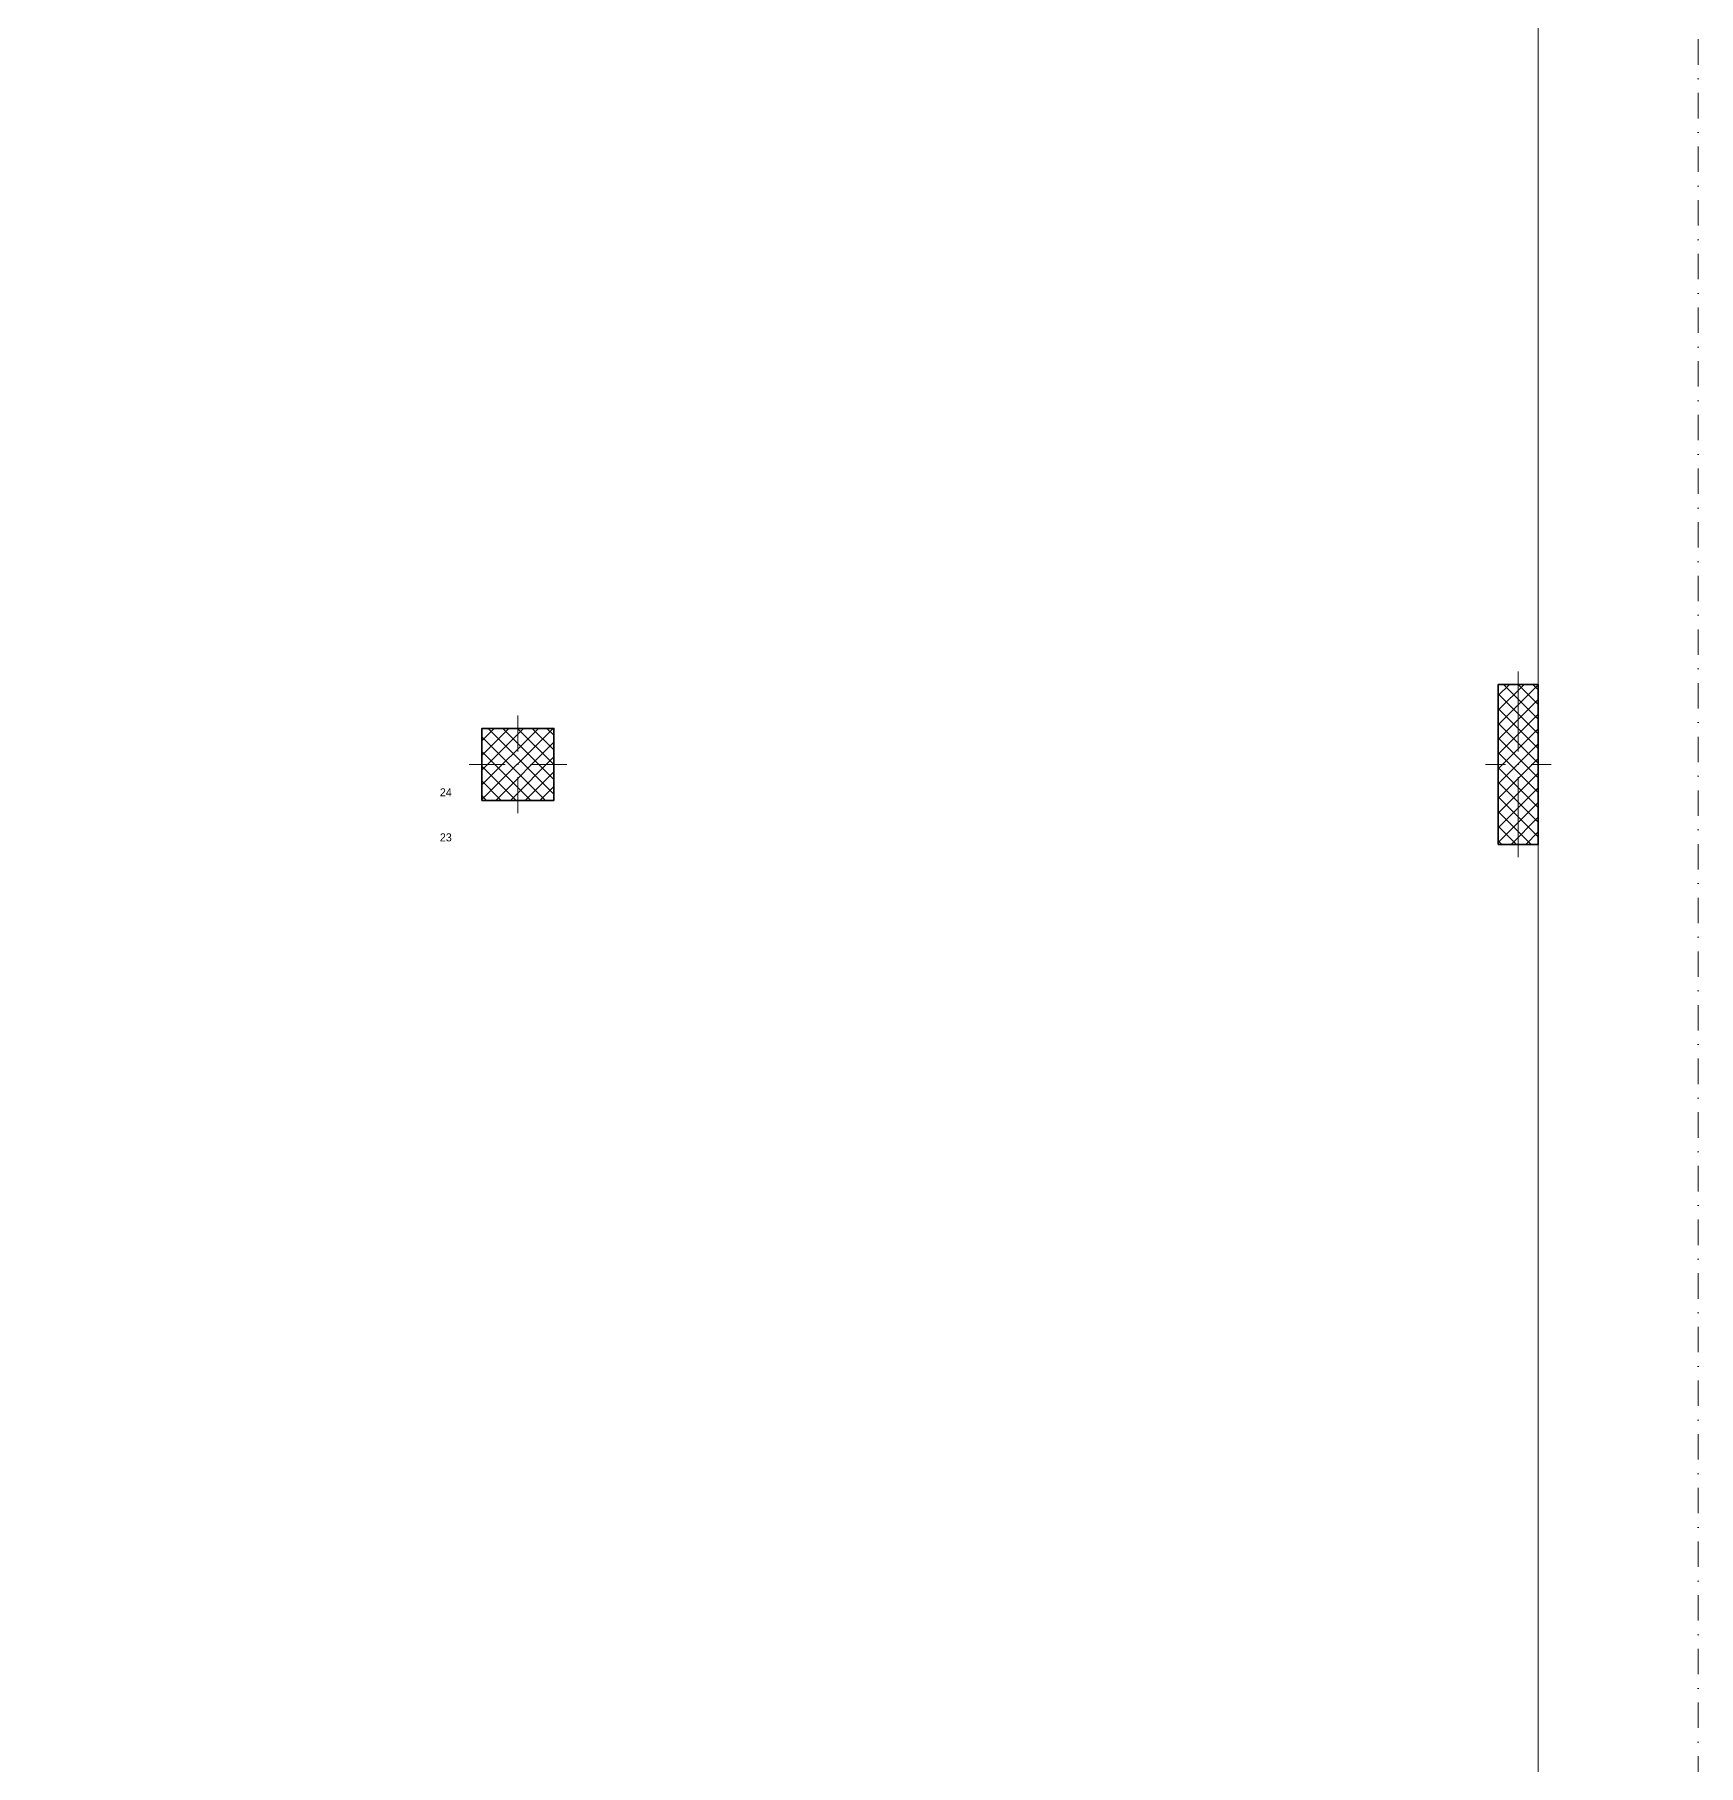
# Model space of a CAD drawing. Header units: millimetres. Extents: x -1861990 to -1833912, y -2748569 to -2679967.
# Drawn here: x -1848440 to -1838046, y -2702718 to -2691903 of the extents above; entities that cross this region are included whole.
import ezdxf

# ---------------------------------------------------------------- set-up
doc = ezdxf.new("R2010")
doc.units = ezdxf.units.MM
doc.header["$MEASUREMENT"] = 0
doc.linetypes.add('Dot & Dashed', pattern=[335.138881, 158.75, -88.194444, 0, -88.194437])
doc.layers.add('0_Pen_No__4', color=7, linetype='Continuous', lineweight=20, true_color=0x029e21)
doc.layers.add('Drawing & Figure_Pen_No__82', color=7, linetype='Continuous', lineweight=20, true_color=0xaaaaaa)
for name, color, linetype, lineweight in [('A - Parcela_Pen_No__20', 1, 'Continuous', 0), ('A - Shtyllat_Pen_No__101', 252, 'Continuous', 13), ('A - Shtyllat_Pen_No__22', 8, 'Continuous', 35)]:
    doc.layers.add(name, color=color, linetype=linetype, lineweight=lineweight)
doc.layers.add('A - Shtyllat', color=7, linetype='Continuous')
doc.styles.add('GENERATED_STYLE_1', font='')
doc.styles.get('GENERATED_STYLE_1').set_extended_font_data('Century Gothic')
pattern_1 = [(45, (-3432101.99, -2046631.03), (-45.961939, 45.961939), []), (135, (-3432101.99, -2046631.03), (45.961939, 45.961939), [])]

# ---------------------------------------------------------------- blocks, each defined once
blk = doc.blocks.new('Column_6', base_point=(-1845421, -2696463))
at = {"layer": 'A - Shtyllat_Pen_No__101', "linetype": 'Continuous', "lineweight": 13}
h = blk.add_hatch(dxfattribs=at)
h.set_pattern_fill('Concrete_Block', color=252, style=0, pattern_type=2)
h.set_pattern_definition(pattern_1)
h.paths.add_polyline_path([(-1845646, -2696688), (-1845196, -2696688), (-1845196, -2696238), (-1845646, -2696238)])
at = {"layer": 'A - Shtyllat_Pen_No__101', "color": 252, "linetype": 'Continuous', "lineweight": 13}
for p, q in [((-1845421, -2696383), (-1845421, -2696158)), ((-1845501, -2696463), (-1845726, -2696463)), ((-1845341, -2696463), (-1845116, -2696463)), ((-1845421, -2696543), (-1845421, -2696768))]:
    blk.add_line(p, q, dxfattribs=at)
blk.add_point((-1845421, -2696463), dxfattribs=at)
at = {"layer": 'A - Shtyllat_Pen_No__22', "color": 8, "linetype": 'Continuous', "lineweight": 35, "flags": 128}
blk.add_lwpolyline([(-1845646, -2696688), (-1845196, -2696688), (-1845196, -2696238), (-1845646, -2696238)], close=True, dxfattribs=at)
blk = doc.blocks.new('Column_21', base_point=(-1839171, -2696463))
at = {"layer": 'A - Shtyllat_Pen_No__101', "linetype": 'Continuous', "lineweight": 13}
h = blk.add_hatch(dxfattribs=at)
h.set_pattern_fill('Concrete_Block', color=252, style=0, pattern_type=2)
h.set_pattern_definition(pattern_1)
h.paths.add_polyline_path([(-1839296, -2696963), (-1839046, -2696963), (-1839046, -2695963), (-1839296, -2695963)])
at = {"layer": 'A - Shtyllat_Pen_No__101', "color": 252, "linetype": 'Continuous', "lineweight": 13}
for p, q in [((-1839171, -2696383), (-1839171, -2695883)), ((-1839251, -2696463), (-1839376, -2696463)), ((-1839091, -2696463), (-1838966, -2696463)), ((-1839171, -2696543), (-1839171, -2697043))]:
    blk.add_line(p, q, dxfattribs=at)
blk.add_point((-1839171, -2696463), dxfattribs=at)
at = {"layer": 'A - Shtyllat_Pen_No__22', "color": 8, "linetype": 'Continuous', "lineweight": 35, "flags": 128}
blk.add_lwpolyline([(-1839296, -2696963), (-1839046, -2696963), (-1839046, -2695963), (-1839296, -2695963)], close=True, dxfattribs=at)
blk = doc.blocks.new('Column_24', base_point=(-1845421, -2696463))
at = {"layer": 'A - Shtyllat_Pen_No__101', "linetype": 'Continuous', "lineweight": 13}
h = blk.add_hatch(dxfattribs=at)
h.set_pattern_fill('Concrete_Block', color=252, style=0, pattern_type=2)
h.set_pattern_definition(pattern_1)
h.paths.add_polyline_path([(-1845646, -2696688), (-1845196, -2696688), (-1845196, -2696238), (-1845646, -2696238)])
at = {"layer": 'A - Shtyllat_Pen_No__101', "color": 252, "linetype": 'Continuous', "lineweight": 13}
for p, q in [((-1845421, -2696383), (-1845421, -2696158)), ((-1845501, -2696463), (-1845726, -2696463)), ((-1845341, -2696463), (-1845116, -2696463)), ((-1845421, -2696543), (-1845421, -2696768))]:
    blk.add_line(p, q, dxfattribs=at)
blk.add_point((-1845421, -2696463), dxfattribs=at)
at = {"layer": 'A - Shtyllat_Pen_No__22', "color": 8, "linetype": 'Continuous', "lineweight": 35, "flags": 128}
blk.add_lwpolyline([(-1845646, -2696688), (-1845196, -2696688), (-1845196, -2696238), (-1845646, -2696238)], close=True, dxfattribs=at)
blk = doc.blocks.new('Column_26', base_point=(-1839171, -2696463))
at = {"layer": 'A - Shtyllat_Pen_No__101', "linetype": 'Continuous', "lineweight": 13}
h = blk.add_hatch(dxfattribs=at)
h.set_pattern_fill('Concrete_Block', color=252, style=0, pattern_type=2)
h.set_pattern_definition(pattern_1)
h.paths.add_polyline_path([(-1839296, -2696963), (-1839046, -2696963), (-1839046, -2695963), (-1839296, -2695963)])
at = {"layer": 'A - Shtyllat_Pen_No__101', "color": 252, "linetype": 'Continuous', "lineweight": 13}
for p, q in [((-1839171, -2696383), (-1839171, -2695883)), ((-1839251, -2696463), (-1839376, -2696463)), ((-1839091, -2696463), (-1838966, -2696463)), ((-1839171, -2696543), (-1839171, -2697043))]:
    blk.add_line(p, q, dxfattribs=at)
blk.add_point((-1839171, -2696463), dxfattribs=at)
at = {"layer": 'A - Shtyllat_Pen_No__22', "color": 8, "linetype": 'Continuous', "lineweight": 35, "flags": 128}
blk.add_lwpolyline([(-1839296, -2696963), (-1839046, -2696963), (-1839046, -2695963), (-1839296, -2695963)], close=True, dxfattribs=at)
blk = doc.blocks.new('Column_45', base_point=(-1845421, -2696463))
at = {"layer": 'A - Shtyllat_Pen_No__101', "linetype": 'Continuous', "lineweight": 13}
h = blk.add_hatch(dxfattribs=at)
h.set_pattern_fill('Concrete_Block', color=252, style=0, pattern_type=2)
h.set_pattern_definition(pattern_1)
h.paths.add_polyline_path([(-1845646, -2696688), (-1845196, -2696688), (-1845196, -2696238), (-1845646, -2696238)])
at = {"layer": 'A - Shtyllat_Pen_No__101', "color": 252, "linetype": 'Continuous', "lineweight": 13}
for p, q in [((-1845421, -2696383), (-1845421, -2696158)), ((-1845501, -2696463), (-1845726, -2696463)), ((-1845341, -2696463), (-1845116, -2696463)), ((-1845421, -2696543), (-1845421, -2696768))]:
    blk.add_line(p, q, dxfattribs=at)
blk.add_point((-1845421, -2696463), dxfattribs=at)
at = {"layer": 'A - Shtyllat_Pen_No__22', "color": 8, "linetype": 'Continuous', "lineweight": 35, "flags": 128}
blk.add_lwpolyline([(-1845646, -2696688), (-1845196, -2696688), (-1845196, -2696238), (-1845646, -2696238)], close=True, dxfattribs=at)
blk = doc.blocks.new('Column_61', base_point=(-1839171, -2696463))
at = {"layer": 'A - Shtyllat_Pen_No__101', "linetype": 'Continuous', "lineweight": 13}
h = blk.add_hatch(dxfattribs=at)
h.set_pattern_fill('Concrete_Block', color=252, style=0, pattern_type=2)
h.set_pattern_definition(pattern_1)
h.paths.add_polyline_path([(-1839296, -2696963), (-1839046, -2696963), (-1839046, -2695963), (-1839296, -2695963)])
at = {"layer": 'A - Shtyllat_Pen_No__101', "color": 252, "linetype": 'Continuous', "lineweight": 13}
for p, q in [((-1839171, -2696383), (-1839171, -2695883)), ((-1839251, -2696463), (-1839376, -2696463)), ((-1839091, -2696463), (-1838966, -2696463)), ((-1839171, -2696543), (-1839171, -2697043))]:
    blk.add_line(p, q, dxfattribs=at)
blk.add_point((-1839171, -2696463), dxfattribs=at)
at = {"layer": 'A - Shtyllat_Pen_No__22', "color": 8, "linetype": 'Continuous', "lineweight": 35, "flags": 128}
blk.add_lwpolyline([(-1839296, -2696963), (-1839046, -2696963), (-1839046, -2695963), (-1839296, -2695963)], close=True, dxfattribs=at)
blk = doc.blocks.new('Column_65', base_point=(-1845421, -2696463))
at = {"layer": 'A - Shtyllat_Pen_No__101', "linetype": 'Continuous', "lineweight": 13}
h = blk.add_hatch(dxfattribs=at)
h.set_pattern_fill('Concrete_Block', color=252, style=0, pattern_type=2)
h.set_pattern_definition(pattern_1)
h.paths.add_polyline_path([(-1845646, -2696688), (-1845196, -2696688), (-1845196, -2696238), (-1845646, -2696238)])
at = {"layer": 'A - Shtyllat_Pen_No__101', "color": 252, "linetype": 'Continuous', "lineweight": 13}
for p, q in [((-1845421, -2696383), (-1845421, -2696158)), ((-1845501, -2696463), (-1845726, -2696463)), ((-1845341, -2696463), (-1845116, -2696463)), ((-1845421, -2696543), (-1845421, -2696768))]:
    blk.add_line(p, q, dxfattribs=at)
blk.add_point((-1845421, -2696463), dxfattribs=at)
at = {"layer": 'A - Shtyllat_Pen_No__22', "color": 8, "linetype": 'Continuous', "lineweight": 35, "flags": 128}
blk.add_lwpolyline([(-1845646, -2696688), (-1845196, -2696688), (-1845196, -2696238), (-1845646, -2696238)], close=True, dxfattribs=at)
blk = doc.blocks.new('Column_67', base_point=(-1839171, -2696463))
at = {"layer": 'A - Shtyllat_Pen_No__101', "linetype": 'Continuous', "lineweight": 13}
h = blk.add_hatch(dxfattribs=at)
h.set_pattern_fill('Concrete_Block', color=252, style=0, pattern_type=2)
h.set_pattern_definition(pattern_1)
h.paths.add_polyline_path([(-1839296, -2696963), (-1839046, -2696963), (-1839046, -2695963), (-1839296, -2695963)])
at = {"layer": 'A - Shtyllat_Pen_No__101', "color": 252, "linetype": 'Continuous', "lineweight": 13}
for p, q in [((-1839171, -2696383), (-1839171, -2695883)), ((-1839251, -2696463), (-1839376, -2696463)), ((-1839091, -2696463), (-1838966, -2696463)), ((-1839171, -2696543), (-1839171, -2697043))]:
    blk.add_line(p, q, dxfattribs=at)
blk.add_point((-1839171, -2696463), dxfattribs=at)
at = {"layer": 'A - Shtyllat_Pen_No__22', "color": 8, "linetype": 'Continuous', "lineweight": 35, "flags": 128}
blk.add_lwpolyline([(-1839296, -2696963), (-1839046, -2696963), (-1839046, -2695963), (-1839296, -2695963)], close=True, dxfattribs=at)
blk = doc.blocks.new('Column_87', base_point=(-1845421, -2696463))
at = {"layer": 'A - Shtyllat_Pen_No__101', "linetype": 'Continuous', "lineweight": 13}
h = blk.add_hatch(dxfattribs=at)
h.set_pattern_fill('Concrete_Block', color=252, style=0, pattern_type=2)
h.set_pattern_definition(pattern_1)
h.paths.add_polyline_path([(-1845646, -2696688), (-1845196, -2696688), (-1845196, -2696238), (-1845646, -2696238)])
at = {"layer": 'A - Shtyllat_Pen_No__101', "color": 252, "linetype": 'Continuous', "lineweight": 13}
for p, q in [((-1845421, -2696383), (-1845421, -2696158)), ((-1845501, -2696463), (-1845726, -2696463)), ((-1845341, -2696463), (-1845116, -2696463)), ((-1845421, -2696543), (-1845421, -2696768))]:
    blk.add_line(p, q, dxfattribs=at)
blk.add_point((-1845421, -2696463), dxfattribs=at)
at = {"layer": 'A - Shtyllat_Pen_No__22', "color": 8, "linetype": 'Continuous', "lineweight": 35, "flags": 128}
blk.add_lwpolyline([(-1845646, -2696688), (-1845196, -2696688), (-1845196, -2696238), (-1845646, -2696238)], close=True, dxfattribs=at)
blk = doc.blocks.new('Column_107', base_point=(-1839171, -2696463))
at = {"layer": 'A - Shtyllat_Pen_No__101', "linetype": 'Continuous', "lineweight": 13}
h = blk.add_hatch(dxfattribs=at)
h.set_pattern_fill('Concrete_Block', color=252, style=0, pattern_type=2)
h.set_pattern_definition(pattern_1)
h.paths.add_polyline_path([(-1839296, -2696963), (-1839046, -2696963), (-1839046, -2695963), (-1839296, -2695963)])
at = {"layer": 'A - Shtyllat_Pen_No__101', "color": 252, "linetype": 'Continuous', "lineweight": 13}
for p, q in [((-1839171, -2696383), (-1839171, -2695883)), ((-1839251, -2696463), (-1839376, -2696463)), ((-1839091, -2696463), (-1838966, -2696463)), ((-1839171, -2696543), (-1839171, -2697043))]:
    blk.add_line(p, q, dxfattribs=at)
blk.add_point((-1839171, -2696463), dxfattribs=at)
at = {"layer": 'A - Shtyllat_Pen_No__22', "color": 8, "linetype": 'Continuous', "lineweight": 35, "flags": 128}
blk.add_lwpolyline([(-1839296, -2696963), (-1839046, -2696963), (-1839046, -2695963), (-1839296, -2695963)], close=True, dxfattribs=at)
blk = doc.blocks.new('Column_109', base_point=(-1845421, -2696463))
at = {"layer": 'A - Shtyllat_Pen_No__101', "linetype": 'Continuous', "lineweight": 13}
h = blk.add_hatch(dxfattribs=at)
h.set_pattern_fill('Concrete_Block', color=252, style=0, pattern_type=2)
h.set_pattern_definition(pattern_1)
h.paths.add_polyline_path([(-1845646, -2696688), (-1845196, -2696688), (-1845196, -2696238), (-1845646, -2696238)])
at = {"layer": 'A - Shtyllat_Pen_No__101', "color": 252, "linetype": 'Continuous', "lineweight": 13}
for p, q in [((-1845421, -2696383), (-1845421, -2696158)), ((-1845501, -2696463), (-1845726, -2696463)), ((-1845341, -2696463), (-1845116, -2696463)), ((-1845421, -2696543), (-1845421, -2696768))]:
    blk.add_line(p, q, dxfattribs=at)
blk.add_point((-1845421, -2696463), dxfattribs=at)
at = {"layer": 'A - Shtyllat_Pen_No__22', "color": 8, "linetype": 'Continuous', "lineweight": 35, "flags": 128}
blk.add_lwpolyline([(-1845646, -2696688), (-1845196, -2696688), (-1845196, -2696238), (-1845646, -2696238)], close=True, dxfattribs=at)
blk = doc.blocks.new('Column_111', base_point=(-1839171, -2696463))
at = {"layer": 'A - Shtyllat_Pen_No__101', "linetype": 'Continuous', "lineweight": 13}
h = blk.add_hatch(dxfattribs=at)
h.set_pattern_fill('Concrete_Block', color=252, style=0, pattern_type=2)
h.set_pattern_definition(pattern_1)
h.paths.add_polyline_path([(-1839296, -2696963), (-1839046, -2696963), (-1839046, -2695963), (-1839296, -2695963)])
at = {"layer": 'A - Shtyllat_Pen_No__101', "color": 252, "linetype": 'Continuous', "lineweight": 13}
for p, q in [((-1839171, -2696383), (-1839171, -2695883)), ((-1839251, -2696463), (-1839376, -2696463)), ((-1839091, -2696463), (-1838966, -2696463)), ((-1839171, -2696543), (-1839171, -2697043))]:
    blk.add_line(p, q, dxfattribs=at)
blk.add_point((-1839171, -2696463), dxfattribs=at)
at = {"layer": 'A - Shtyllat_Pen_No__22', "color": 8, "linetype": 'Continuous', "lineweight": 35, "flags": 128}
blk.add_lwpolyline([(-1839296, -2696963), (-1839046, -2696963), (-1839046, -2695963), (-1839296, -2695963)], close=True, dxfattribs=at)

msp = doc.modelspace()

# ---------------------------------------------------------------- linework, layer by layer
at = {"layer": '0_Pen_No__4', "color": 104, "linetype": 'Continuous', "lineweight": 20, "true_color": 0x029e21}
msp.add_line((-1839046, -2685138), (-1839046, -2724466), dxfattribs=at)
at = {"layer": 'A - Parcela_Pen_No__20', "color": 1, "linetype": 'Dot & Dashed', "lineweight": 0}
msp.add_lwpolyline([(-1838046, -2745752), (-1859505, -2748569), (-1860079, -2739444), (-1861255, -2720719), (-1861707, -2694855), (-1861990, -2681089), (-1838046, -2682881)], close=True, dxfattribs=at)

# ---------------------------------------------------------------- block references
at = {"layer": 'A - Shtyllat', "color": 8, "lineweight": 35}
for name, p in [('Column_21', (-1839171, -2696463)), ('Column_26', (-1839171, -2696463)), ('Column_61', (-1839171, -2696463)), ('Column_67', (-1839171, -2696463)), ('Column_107', (-1839171, -2696463)), ('Column_111', (-1839171, -2696463)), ('Column_6', (-1845421, -2696463)), ('Column_24', (-1845421, -2696463)), ('Column_45', (-1845421, -2696463)), ('Column_65', (-1845421, -2696463)), ('Column_87', (-1845421, -2696463)), ('Column_109', (-1845421, -2696463))]:
    msp.add_blockref(name, p, dxfattribs=at)

# ---------------------------------------------------------------- texts
at = {"layer": 'Drawing & Figure_Pen_No__82', "color": 253, "linetype": 'Continuous', "lineweight": 20, "true_color": 0xaaaaaa, "char_height": 50, "attachment_point": 8, "style": 'GENERATED_STYLE_1'}
for s, insert in [('\\A1;{\\pqc;\\fCentury Gothic|b0|i0|c0|p34;2\\fCentury Gothic|b0|i0|c0|p34;4}', (-1845871, -2696663)), ('\\A1;{\\pqc;\\fCentury Gothic|b0|i0|c0|p34;2\\fCentury Gothic|b0|i0|c0|p34;3}', (-1845871, -2696945))]:
    msp.add_mtext(s, dxfattribs=dict(at, insert=insert))

doc.saveas('drawing.dxf')
